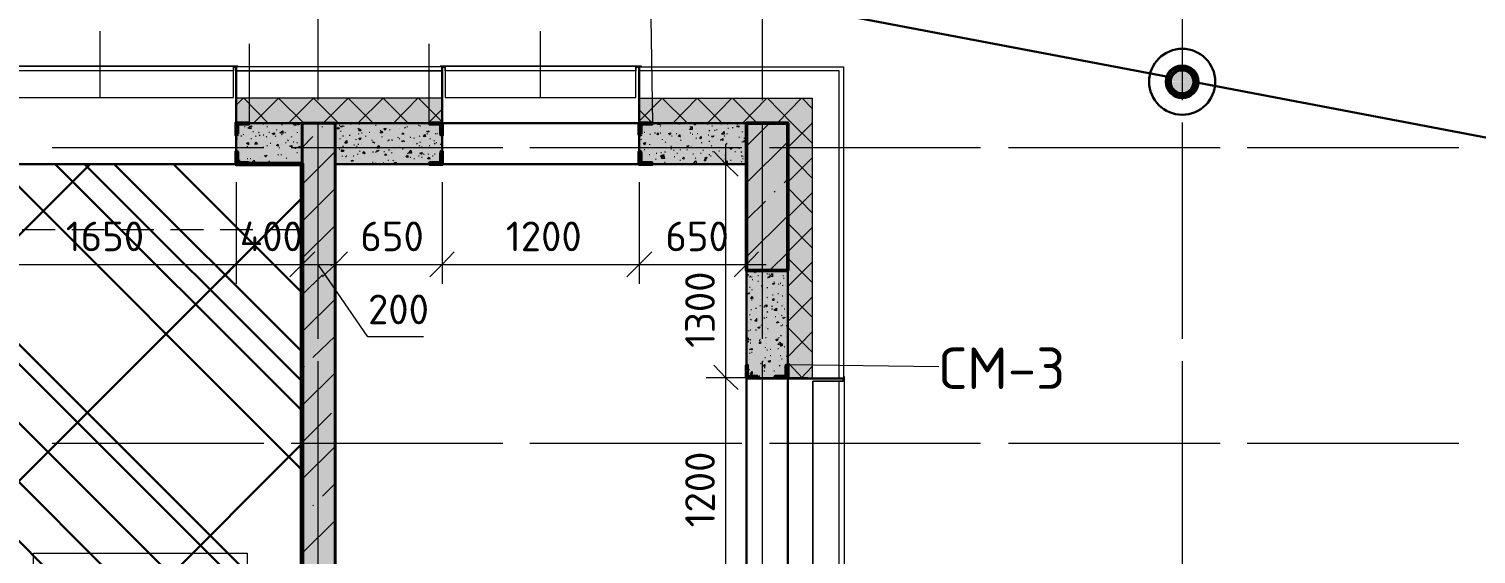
# Model space of a CAD drawing. Header units: millimetres. Extents: x -84737 to 172119, y -43083 to 59399.
# Drawn here: x 125243 to 134040, y 51472 to 54668 of the extents above; entities that cross this region are included whole.
import ezdxf

# ---------------------------------------------------------------- set-up
doc = ezdxf.new("R2010")
doc.units = ezdxf.units.MM
for name, color, linetype, lineweight in [('17) Краска СТ-3.1 стена', 6, 'Continuous', 60), ('19) Краска ПТ-5 потолок', 161, 'Continuous', 30), ('20) Шпакл. баз. фин Стена', 40, 'Continuous', 60), ('22) Шпакл. баз. фин. Потолок', 102, 'Continuous', 30), ('3) Плинутс ПЛ-1', 6, 'Continuous', 30)]:
    doc.layers.add(name, color=color, linetype=linetype, lineweight=lineweight)
doc.layers.add('PDF _Геометрия', color=7, linetype='Continuous')
doc.layers.add('PDF _Текст', color=7, linetype='Continuous')
doc.layers.add('PDF _Сплошная заливка', color=7, linetype='Continuous', true_color=0xffffff)
doc.styles.add('PDF ISOCPEUR', font='isocpeur.ttf')

msp = doc.modelspace()

# ---------------------------------------------------------------- hatches: boundary and pattern name
at = {"layer": '19) Краска ПТ-5 потолок'}
h = msp.add_hatch(dxfattribs=at)
h.set_pattern_fill('ANSI34', color=256, scale=80, angle=90)
h.paths.add_polyline_path([(126904.9, 53844.8), (124403.2, 53844.8), (124403.2, 50445.6), (124403.2, 46547), (126904.9, 46547)])
at = {"layer": '22) Шпакл. баз. фин. Потолок'}
h = msp.add_hatch(dxfattribs=at)
h.set_pattern_fill('ANSI37', color=256, scale=333)
h.paths.add_polyline_path([(126904.9, 53844.8), (124403.2, 53844.8), (124403.2, 50445.6), (124403.2, 46547), (126904.9, 46547)])
at = {"layer": 'PDF _Сплошная заливка', "true_color": 0x737373, "transparency": 33554559}
for points in [[(132344.4, 54373.9), (132344.4, 54344.3), (132352.9, 54344.3), (132352.9, 54382.4), (132348.6, 54382.4), (132348.6, 54390.9), (132344.4, 54390.9), (132344.4, 54399.3), (132340.2, 54399.3), (132340.2, 54407.8), (132327.5, 54420.5), (132319, 54424.7), (132314.8, 54429), (132280.9, 54445.9), (132230.1, 54445.9), (132204.7, 54437.4), (132179.3, 54412), (132175.1, 54403.6), (132170.8, 54399.3), (132166.6, 54390.9), (132162.4, 54386.6), (132158.1, 54365.5), (132153.9, 54348.5), (132162.4, 54344.3), (132162.4, 54348.5), (132166.6, 54365.5), (132170.8, 54386.6), (132175.1, 54390.9), (132179.3, 54399.3), (132183.5, 54403.6), (132187.8, 54412), (132196.2, 54416.3), (132208.9, 54429), (132225.9, 54433.2), (132285.1, 54433.2), (132310.5, 54420.5), (132331.7, 54399.3), (132331.7, 54390.9), (132335.9, 54390.9), (132335.9, 54382.4), (132340.2, 54382.4), (132340.2, 54373.9)], [(132335.9, 54361.2), (132335.9, 54344.3), (132344.4, 54344.3), (132344.4, 54378.2), (132340.2, 54378.2), (132340.2, 54386.6), (132335.9, 54390.9), (132331.7, 54390.9), (132331.7, 54399.3), (132314.8, 54416.3), (132306.3, 54420.5), (132302.1, 54424.7), (132293.6, 54429), (132280.9, 54433.2), (132221.6, 54433.2), (132204.7, 54424.7), (132192, 54412), (132183.5, 54407.8), (132170.8, 54382.4), (132166.6, 54357), (132166.6, 54344.3), (132175.1, 54348.5), (132179.3, 54382.4), (132183.5, 54386.6), (132187.8, 54395.1), (132192, 54399.3), (132196.2, 54407.8), (132204.7, 54412), (132208.9, 54416.3), (132217.4, 54420.5), (132221.6, 54424.7), (132285.1, 54424.7), (132293.6, 54420.5), (132297.8, 54416.3), (132306.3, 54412), (132319, 54399.3), (132319, 54390.9), (132323.2, 54390.9), (132327.5, 54386.6), (132327.5, 54378.2), (132331.7, 54378.2), (132331.7, 54361.2)], [(132323.2, 54373.9), (132319, 54373.9), (132319, 54382.4), (132314.8, 54386.6), (132310.5, 54386.6), (132310.5, 54395.1), (132297.8, 54407.8), (132280.9, 54416.3), (132225.9, 54416.3), (132213.2, 54403.6), (132204.7, 54399.3), (132200.5, 54390.9), (132187.8, 54378.2), (132183.5, 54348.5), (132323.2, 54344.3)], [(132344.4, 54344.3), (132340.2, 54331.6), (132335.9, 54314.7), (132331.7, 54306.2), (132327.5, 54302), (132323.2, 54293.5), (132306.3, 54276.6), (132297.8, 54272.3), (132285.1, 54268.1), (132268.2, 54263.9), (132238.6, 54259.6), (132238.6, 54263.9), (132230.1, 54268.1), (132204.7, 54276.6), (132187.8, 54293.5), (132183.5, 54293.5), (132183.5, 54302), (132179.3, 54302), (132179.3, 54310.4), (132175.1, 54310.4), (132175.1, 54318.9), (132170.8, 54318.9), (132170.8, 54331.6), (132166.6, 54331.6), (132166.6, 54344.3), (132158.1, 54344.3), (132158.1, 54327.4), (132162.4, 54327.4), (132162.4, 54310.4), (132166.6, 54310.4), (132170.8, 54306.2), (132170.8, 54297.7), (132175.1, 54297.7), (132175.1, 54289.3), (132179.3, 54289.3), (132179.3, 54280.8), (132187.8, 54280.8), (132192, 54276.6), (132200.5, 54272.3), (132208.9, 54263.9), (132221.6, 54259.6), (132238.6, 54251.2), (132272.4, 54246.9), (132272.4, 54251.2), (132285.1, 54255.4), (132310.5, 54268.1), (132314.8, 54272.3), (132323.2, 54276.6), (132335.9, 54289.3), (132348.6, 54314.7), (132352.9, 54344.3)], [(132340.2, 54318.9), (132344.4, 54344.3), (132335.9, 54344.3), (132327.5, 54318.9), (132323.2, 54310.4), (132319, 54306.2), (132314.8, 54297.7), (132306.3, 54289.3), (132297.8, 54285), (132293.6, 54280.8), (132285.1, 54276.6), (132221.6, 54272.3), (132221.6, 54276.6), (132204.7, 54293.5), (132196.2, 54293.5), (132196.2, 54302), (132183.5, 54314.7), (132179.3, 54314.7), (132179.3, 54331.6), (132175.1, 54331.6), (132175.1, 54344.3), (132166.6, 54344.3), (132166.6, 54327.4), (132170.8, 54327.4), (132170.8, 54310.4), (132175.1, 54310.4), (132179.3, 54306.2), (132179.3, 54297.7), (132183.5, 54297.7), (132187.8, 54293.5), (132187.8, 54285), (132196.2, 54285), (132200.5, 54280.8), (132208.9, 54276.6), (132213.2, 54272.3), (132238.6, 54263.9), (132272.4, 54259.6), (132272.4, 54263.9), (132285.1, 54268.1), (132302.1, 54276.6), (132335.9, 54310.4)], [(132319, 54323.1), (132323.2, 54344.3), (132187.8, 54344.3), (132187.8, 54318.9), (132192, 54318.9), (132204.7, 54306.2), (132204.7, 54297.7), (132213.2, 54297.7), (132225.9, 54285), (132280.9, 54280.8), (132280.9, 54285), (132289.4, 54289.3), (132314.8, 54314.7)]]:
    msp.add_hatch(color=8, dxfattribs=at).paths.add_polyline_path(points)
h = msp.add_hatch(color=8, dxfattribs=at)
h.paths.add_polyline_path([(132327.5, 54373.9), (132327.5, 54344.3), (132335.9, 54344.3), (132335.9, 54361.2), (132331.7, 54361.2), (132331.7, 54378.2), (132327.5, 54378.2), (132327.5, 54386.6), (132323.2, 54390.9), (132319, 54390.9), (132319, 54399.3), (132306.3, 54412), (132280.9, 54424.7), (132221.6, 54424.7), (132204.7, 54407.8), (132213.2, 54403.6), (132213.2, 54407.8), (132225.9, 54420.5), (132268.2, 54420.5), (132280.9, 54416.3), (132289.4, 54412), (132293.6, 54407.8), (132302.1, 54403.6), (132323.2, 54382.4), (132323.2, 54373.9)])
h.paths.add_polyline_path([(132175.1, 54344.3), (132179.3, 54348.5), (132187.8, 54382.4), (132200.5, 54395.1), (132204.7, 54403.6), (132196.2, 54403.6), (132192, 54395.1), (132179.3, 54382.4), (132175.1, 54365.5)])
h = msp.add_hatch(color=8, dxfattribs=at)
h.paths.add_polyline_path([(132272.4, 54416.3), (132280.9, 54412), (132280.9, 54416.3)])
h.paths.add_polyline_path([(132217.4, 54412), (132221.6, 54407.8), (132221.6, 54412)])
h.paths.add_polyline_path([(132208.9, 54407.8), (132217.4, 54403.6), (132217.4, 54407.8)])
h.paths.add_polyline_path([(132221.6, 54416.3), (132225.9, 54412), (132225.9, 54416.3)])
h.paths.add_polyline_path([(132319, 54378.2), (132323.2, 54373.9), (132323.2, 54378.2)])
h.paths.add_polyline_path([(132268.2, 54416.3), (132268.2, 54420.5), (132238.6, 54420.5)])
h.paths.add_polyline_path([(132314.8, 54386.6), (132319, 54382.4), (132319, 54386.6)])
h.paths.add_polyline_path([(132310.5, 54390.9), (132314.8, 54386.6), (132314.8, 54390.9)])
h.paths.add_polyline_path([(132306.3, 54395.1), (132310.5, 54390.9), (132310.5, 54395.1)])
h.paths.add_polyline_path([(132302.1, 54399.3), (132306.3, 54395.1), (132306.3, 54399.3)])
h.paths.add_polyline_path([(132297.8, 54403.6), (132302.1, 54399.3), (132302.1, 54403.6)])
h.paths.add_polyline_path([(132293.6, 54407.8), (132297.8, 54403.6), (132297.8, 54407.8)])
h.paths.add_polyline_path([(132323.2, 54344.3), (132327.5, 54361.2), (132323.2, 54361.2)])
h.paths.add_polyline_path([(132285.1, 54412), (132289.4, 54407.8), (132289.4, 54412)])
h.paths.add_polyline_path([(132183.5, 54344.3), (132183.5, 54348.5), (132179.3, 54348.5)])
h.paths.add_polyline_path([(132192, 54378.2), (132196.2, 54382.4), (132200.5, 54390.9), (132204.7, 54395.1), (132208.9, 54403.6), (132200.5, 54403.6), (132192, 54386.6)])
h.paths.add_polyline_path([(132187.8, 54361.2), (132192, 54378.2), (132187.8, 54378.2)])
h.paths.add_polyline_path([(132183.5, 54348.5), (132187.8, 54361.2), (132183.5, 54361.2)])
h = msp.add_hatch(color=8, dxfattribs=at)
h.paths.add_polyline_path([(132327.5, 54318.9), (132335.9, 54344.3), (132327.5, 54344.3), (132319, 54318.9), (132314.8, 54310.4), (132289.4, 54285), (132280.9, 54280.8), (132225.9, 54276.6), (132238.6, 54272.3), (132272.4, 54268.1), (132272.4, 54272.3), (132285.1, 54276.6), (132293.6, 54280.8), (132297.8, 54285), (132306.3, 54289.3), (132319, 54302)])
h.paths.add_polyline_path([(132183.5, 54331.6), (132183.5, 54344.3), (132179.3, 54344.3), (132179.3, 54314.7), (132183.5, 54314.7), (132187.8, 54310.4), (132187.8, 54302), (132192, 54302), (132196.2, 54297.7), (132196.2, 54289.3), (132204.7, 54289.3), (132221.6, 54280.8), (132221.6, 54285), (132208.9, 54297.7), (132200.5, 54297.7), (132200.5, 54306.2), (132196.2, 54306.2), (132196.2, 54314.7), (132192, 54318.9), (132187.8, 54318.9), (132187.8, 54331.6)])
h.paths.add_polyline_path([(132225.9, 54276.6), (132225.9, 54280.8), (132221.6, 54280.8)])
h = msp.add_hatch(color=8, dxfattribs=at)
h.paths.add_polyline_path([(132196.2, 54310.4), (132200.5, 54306.2), (132200.5, 54310.4)])
h.paths.add_polyline_path([(132192, 54314.7), (132196.2, 54310.4), (132196.2, 54314.7)])
h.paths.add_polyline_path([(132187.8, 54318.9), (132192, 54314.7), (132192, 54318.9)])
h.paths.add_polyline_path([(132280.9, 54285), (132285.1, 54280.8), (132285.1, 54285)])
h.paths.add_polyline_path([(132289.4, 54289.3), (132293.6, 54285), (132293.6, 54289.3)])
h.paths.add_polyline_path([(132306.3, 54302), (132310.5, 54297.7), (132310.5, 54302)])
h.paths.add_polyline_path([(132310.5, 54302), (132314.8, 54310.4), (132310.5, 54310.4)])
h.paths.add_polyline_path([(132297.8, 54293.5), (132302.1, 54289.3), (132302.1, 54293.5)])
h.paths.add_polyline_path([(132183.5, 54331.6), (132187.8, 54344.3), (132183.5, 54344.3)])
h.paths.add_polyline_path([(132302.1, 54297.7), (132306.3, 54293.5), (132306.3, 54297.7)])
h.paths.add_polyline_path([(132272.4, 54276.6), (132272.4, 54280.8), (132238.6, 54285), (132221.6, 54285), (132225.9, 54280.8)])
h.paths.add_polyline_path([(132217.4, 54289.3), (132217.4, 54293.5), (132213.2, 54293.5)])
h.paths.add_polyline_path([(132221.6, 54285), (132221.6, 54289.3), (132217.4, 54289.3)])
h.paths.add_polyline_path([(132204.7, 54302), (132204.7, 54293.5), (132213.2, 54297.7), (132208.9, 54302)])
h.paths.add_polyline_path([(132323.2, 54323.1), (132319, 54323.1), (132319, 54314.7)])
h.paths.add_polyline_path([(132319, 54314.7), (132314.8, 54314.7), (132319, 54310.4)])
h.paths.add_polyline_path([(132323.2, 54344.3), (132323.2, 54323.1), (132327.5, 54344.3)])
at = {"layer": 'PDF _Сплошная заливка', "transparency": 33554559}
h = msp.add_hatch(color=256, dxfattribs=at)
h.paths.add_polyline_path([(98204.8, 54094.5), (98204.8, 54246.9), (94153.8, 54246.9), (94153.8, 54094.5)])
h.paths.add_polyline_path([(128953.7, 54246.9), (128953.7, 54094.5), (130003.5, 54094.5), (130003.5, 54246.9)])
h.paths.add_polyline_path([(127755.8, 54094.5), (127755.8, 54246.9), (126502.8, 54246.9), (126502.8, 54094.5)])
h.paths.add_polyline_path([(124851.9, 54094.5), (124851.9, 54246.9), (117702.3, 54246.9), (117702.3, 54094.5)])
h.paths.add_polyline_path([(114502.1, 54094.5), (114502.1, 54246.9), (112402.5, 54246.9), (112402.5, 54094.5)])
h.paths.add_polyline_path([(109202.3, 54094.5), (109202.3, 54246.9), (107403.2, 54246.9), (107403.2, 54094.5)])
h.paths.add_polyline_path([(104203, 54094.5), (104203, 54246.9), (103005.1, 54246.9), (103005.1, 54094.5)])
h.paths.add_polyline_path([(101802.9, 54094.5), (101802.9, 54246.9), (100604.9, 54246.9), (100604.9, 54094.5)])
h = msp.add_hatch(color=256, dxfattribs=at)
h.paths.add_polyline_path([(124851.9, 53844.8), (124851.9, 54094.5), (124403.2, 54094.5), (124403.2, 53844.8)])
h.paths.add_polyline_path([(126502.8, 54094.5), (126502.8, 53844.8), (126904.9, 53844.8), (126904.9, 54094.5)])
h = msp.add_hatch(color=256, dxfattribs=at)
h.paths.add_polyline_path([(127755.8, 53844.8), (127755.8, 54094.5), (127103.9, 54094.5), (127103.9, 53844.8)])
h.paths.add_polyline_path([(128953.7, 54094.5), (128953.7, 53844.8), (129605.6, 53844.8), (129605.6, 54094.5)])
h = msp.add_hatch(color=256, dxfattribs=at)
h.paths.add_polyline_path([(129855.4, 52541), (130003.5, 52541), (130003.5, 54094.5), (129855.4, 54094.5)])
h.paths.add_polyline_path([(130003.5, 51343.1), (129855.4, 51343.1), (129855.4, 49294.3), (130003.5, 49294.3)])
h = msp.add_hatch(color=256, dxfattribs=at)
h.paths.add_polyline_path([(129605.6, 52541), (129855.4, 52541), (129855.4, 53197.1), (129605.6, 53197.1)])
h.paths.add_polyline_path([(129855.4, 51343.1), (129605.6, 51343.1), (129605.6, 49946.1), (129855.4, 49946.1)])

# ---------------------------------------------------------------- linework, layer by layer
at = {"layer": '17) Краска СТ-3.1 стена'}
msp.add_lwpolyline([(126041.4, 46547), (126904.9, 46547), (126904.9, 53844.8), (126502.8, 53844.8)], dxfattribs=at)
at = {"layer": '19) Краска ПТ-5 потолок'}
msp.add_lwpolyline([(124403.2, 46547), (126904.9, 46547), (126904.9, 53844.8), (124403.2, 53844.8)], close=True, dxfattribs=at)
at = {"layer": '20) Шпакл. баз. фин Стена'}
msp.add_lwpolyline([(126041.4, 46547), (126904.9, 46547), (126904.9, 53844.8), (126502.8, 53844.8)], dxfattribs=at)
at = {"layer": '3) Плинутс ПЛ-1'}
msp.add_lwpolyline([(126041.4, 46547), (126904.9, 46547), (126904.9, 53844.8), (126502.8, 53844.8)], dxfattribs=at)
at = {"layer": 'PDF _Геометрия', "lineweight": 30}
for points in [[(124940.8, 55749.7), (132158.1, 54378.2)], [(132352.9, 54340.1), (134194.2, 53988.7)]]:
    msp.add_lwpolyline(points, close=True, dxfattribs=at)
at = {"layer": 'PDF _Геометрия', "lineweight": 9}
for points in [[(127002.3, 54551.7), (127002.3, 55550.7)], [(129703, 54551.7), (129703, 55550.7)], [(132255.5, 54551.7), (132255.5, 55550.7)], [(127002.3, 54234.2), (127002.3, 55237.5)], [(129703, 54234.2), (129703, 55237.5)], [(132255.5, 54234.2), (132255.5, 55237.5)], [(129017.2, 55123.2), (129034.2, 54094.5), (128953.7, 54175)], [(125677.3, 54255.4), (125677.3, 54653.3)], [(128352.6, 54255.4), (128352.6, 54653.3)], [(126583.2, 54094.5), (126583.2, 54577.1)], [(127675.3, 54094.5), (127675.3, 54577.1)], [(127002.3, 54297.7), (127002.3, 54352.8)], [(129703, 54297.7), (129703, 54352.8)], [(132255.5, 54297.7), (132255.5, 54352.8)], [(126502.8, 54204.6), (126545.1, 54246.9)], [(126697.5, 54094.5), (126549.3, 54246.9)], [(126608.6, 54094.5), (126761, 54246.9), (126913.4, 54094.5)], [(126820.3, 54094.5), (126972.7, 54246.9), (127125, 54094.5)], [(127031.9, 54094.5), (127184.3, 54246.9), (127336.7, 54094.5)], [(127243.6, 54094.5), (127396, 54246.9), (127548.3, 54094.5)], [(127459.5, 54094.5), (127607.6, 54246.9)], [(127755.8, 54103), (127611.8, 54246.9)], [(128953.7, 54107.2), (129093.4, 54246.9), (129245.8, 54094.5)], [(129156.9, 54094.5), (129305.1, 54246.9), (129457.5, 54094.5)], [(129368.6, 54094.5), (129516.7, 54246.9)], [(129669.1, 54094.5), (129521, 54246.9)], [(129580.2, 54094.5), (129728.4, 54246.9)], [(130003.5, 53971.8), (129880.8, 54094.5), (129732.6, 54246.9)], [(129791.9, 54094.5), (129940, 54246.9)], [(130003.5, 54183.4), (129944.3, 54246.9)], [(127002.3, 53099.8), (127002.3, 54098.8)], [(127671.1, 54094.5), (127755.8, 54179.2)], [(129703, 53099.8), (129703, 54098.8)], [(129855.4, 53946.4), (130003.5, 54094.5), (130003.5, 54098.8)], [(132255.5, 53099.8), (132255.5, 54098.8)], [(126507, 54048), (126511.3, 54048)], [(126532.4, 54018.3), (126536.6, 54018.3)], [(126545.1, 54026.8), (126549.3, 54022.6)], [(126553.6, 54073.4), (126557.8, 54073.4)], [(126595.9, 54077.6), (126600.1, 54073.4)], [(126595.9, 54060.7), (126595.9, 54060.7)], [(126604.4, 54043.7), (126608.6, 54043.7)], [(126621.3, 54014.1), (126625.5, 54018.3)], [(126638.2, 54039.5), (126642.5, 54035.3)], [(126642.5, 54022.6), (126646.7, 54018.3)], [(126667.9, 54086.1), (126672.1, 54090.3)], [(126667.9, 54022.6), (126672.1, 54022.6)], [(126684.8, 54009.9), (126689, 54014.1)], [(126689, 54073.4), (126693.3, 54073.4)], [(126701.7, 54094.5), (126706, 54094.5)], [(126701.7, 54039.5), (126706, 54039.5)], [(126714.4, 54094.5), (126718.7, 54094.5)], [(126722.9, 54094.5), (126722.9, 54094.5)], [(126722.9, 54094.5), (126735.6, 54094.5), (126731.4, 54094.5)], [(126735.6, 54031), (126739.8, 54031)], [(126739.8, 54018.3), (126744.1, 54014.1)], [(126748.3, 54056.4), (126748.3, 54052.2)], [(126777.9, 54022.6), (126782.2, 54026.8)], [(126782.2, 54081.8), (126782.2, 54086.1)], [(126799.1, 54039.5), (126803.3, 54035.3)], [(126837.2, 54014.1), (126841.4, 54009.9)], [(126854.1, 54073.4), (126854.1, 54073.4)], [(126854.1, 54048), (126854.1, 54048)], [(126875.3, 54035.3), (126875.3, 54039.5)], [(126896.5, 54052.2), (126900.7, 54052.2)], [(126896.5, 54035.3), (126900.7, 54031)], [(126904.9, 53946.4), (126968.4, 54014.1)], [(127002.3, 53984.5), (127002.3, 54035.3)], [(127027.7, 54069.1), (127027.7, 54073.4)], [(127129.3, 54081.8), (127133.5, 54081.8)], [(127137.7, 54048), (127137.7, 54043.7)], [(127150.4, 54018.3), (127154.7, 54018.3)], [(127154.7, 54073.4), (127158.9, 54077.6)], [(127154.7, 54014.1), (127154.7, 54014.1)], [(127192.8, 54022.6), (127192.8, 54018.3)], [(127197, 54090.3), (127201.2, 54090.3)], [(127243.6, 54064.9), (127247.8, 54060.7)], [(127247.8, 54086.1), (127252, 54090.3)], [(127247.8, 54026.8), (127247.8, 54031)], [(127264.7, 54035.3), (127269, 54035.3)], [(127290.1, 54018.3), (127290.1, 54014.1)], [(127311.3, 54039.5), (127315.5, 54039.5)], [(127340.9, 54039.5), (127340.9, 54039.5)], [(127349.4, 54081.8), (127353.6, 54081.8)], [(127379, 54048), (127383.3, 54052.2)], [(127387.5, 54014.1), (127387.5, 54009.9)], [(127434.1, 54052.2), (127438.3, 54056.4)], [(127484.9, 54009.9), (127484.9, 54005.6)], [(127497.6, 54064.9), (127497.6, 54064.9)], [(127527.2, 54064.9), (127531.4, 54069.1)], [(127539.9, 54069.1), (127544.1, 54073.4)], [(127556.8, 54009.9), (127556.8, 54009.9)], [(127561, 54009.9), (127565.3, 54009.9)], [(127611.8, 54081.8), (127616.1, 54081.8)], [(127616.1, 54014.1), (127620.3, 54018.3)], [(127620.3, 54094.5), (127620.3, 54094.5)], [(127620.3, 54077.6), (127624.5, 54077.6)], [(127662.6, 54031), (127666.9, 54026.8)], [(127679.6, 54022.6), (127679.6, 54022.6)], [(127713.4, 54090.3), (127717.7, 54094.5)], [(127713.4, 54094.5), (127717.7, 54090.3)], [(127713.4, 54031), (127717.7, 54031)], [(127738.8, 54094.5), (127738.8, 54090.3), (127721.9, 54090.3), (127726.1, 54094.5), (127730.4, 54094.5)], [(127721.9, 54031), (127726.1, 54031)], [(128966.4, 54060.7), (128970.7, 54060.7)], [(128983.4, 54039.5), (128987.6, 54039.5)], [(129013, 54069.1), (129013, 54069.1)], [(129017.2, 54026.8), (129021.5, 54026.8)], [(129021.5, 54086.1), (129021.5, 54086.1)], [(129046.9, 54035.3), (129051.1, 54035.3)], [(129080.7, 54094.5), (129080.7, 54086.1), (129063.8, 54086.1), (129072.2, 54094.5)], [(129080.7, 54077.6), (129084.9, 54077.6)], [(129080.7, 54035.3), (129084.9, 54035.3)], [(129114.6, 54039.5), (129114.6, 54039.5)], [(129148.4, 54018.3), (129152.7, 54018.3)], [(129156.9, 54052.2), (129156.9, 54052.2)], [(129178.1, 54031), (129182.3, 54031)], [(129195, 54090.3), (129199.2, 54090.3)], [(129195, 54026.8), (129195, 54026.8)], [(129199.2, 54014.1), (129203.5, 54009.9)], [(129207.7, 54052.2), (129207.7, 54052.2)], [(129262.7, 54073.4), (129262.7, 54069.1)], [(129262.7, 54035.3), (129267, 54035.3)], [(129275.4, 54026.8), (129279.7, 54026.8)], [(129300.8, 54064.9), (129300.8, 54064.9)], [(129305.1, 54031), (129309.3, 54031)], [(129351.6, 54094.5), (129355.9, 54094.5)], [(129368.6, 54090.3), (129372.8, 54086.1)], [(129372.8, 54022.6), (129377, 54022.6)], [(129377, 54048), (129381.3, 54052.2)], [(129394, 54077.6), (129398.2, 54077.6)], [(129394, 54014.1), (129394, 54018.3)], [(129410.9, 54052.2), (129415.1, 54048)], [(129423.6, 54056.4), (129427.8, 54056.4)], [(129449, 54090.3), (129453.2, 54090.3)], [(129470.2, 54018.3), (129474.4, 54018.3)], [(129487.1, 54090.3), (129491.3, 54090.3)], [(129487.1, 54026.8), (129487.1, 54031)], [(129491.3, 54064.9), (129495.6, 54064.9)], [(129521, 54069.1), (129521, 54064.9)], [(129546.4, 54086.1), (129550.6, 54086.1)], [(129559.1, 54009.9), (129563.3, 54009.9)], [(129571.8, 54014.1), (129571.8, 54014.1)], [(129580.2, 54039.5), (129580.2, 54043.7)], [(129609.8, 53959.1), (129745.3, 54094.5)], [(129703, 53984.5), (129703, 54035.3)], [(132255.5, 53984.5), (132255.5, 54035.3)], [(125385.3, 53946.4), (126384.3, 53946.4)], [(125419.1, 53946.4), (125469.9, 53946.4)], [(125668.9, 53946.4), (126672.1, 53946.4)], [(126507, 54001.4), (126511.3, 54001.4)], [(126570.5, 53954.9), (126570.5, 53950.6)], [(126574.7, 53942.2), (126574.7, 53942.2)], [(126583.2, 53946.4), (126638.2, 53946.4)], [(126591.7, 53997.2), (126595.9, 54001.4)], [(126591.7, 53937.9), (126591.7, 53937.9)], [(126604.4, 53954.9), (126604.4, 53954.9)], [(126621.3, 53950.6), (126621.3, 53950.6)], [(126667.9, 53950.6), (126667.9, 53946.4)], [(126684.8, 53950.6), (126684.8, 53950.6)], [(126689, 53959.1), (126693.3, 53959.1)], [(126710.2, 53971.8), (126714.4, 53971.8)], [(126765.2, 53946.4), (126765.2, 53942.2)], [(126777.9, 53963.3), (126777.9, 53963.3)], [(126803.3, 53976), (126807.6, 53976)], [(126816, 53992.9), (126820.3, 53988.7)], [(126837.2, 53946.4), (127836.2, 53946.4)], [(126849.9, 53980.2), (126854.1, 53980.2)], [(126862.6, 53942.2), (126862.6, 53937.9)], [(126871.1, 53976), (126875.3, 53976)], [(126871.1, 53946.4), (126921.9, 53946.4)], [(127103.9, 53946.4), (127108.1, 53946.4), (127103.9, 53937.9)], [(127103.9, 53946.4), (127103.9, 53946.4)], [(127125, 53946.4), (128124, 53946.4)], [(127129.3, 53937.9), (127133.5, 53933.7)], [(127133.5, 54001.4), (127133.5, 53997.2)], [(127150.4, 53954.9), (127154.7, 53954.9)], [(127154.7, 53929.5), (127158.9, 53925.2)], [(127218.2, 53963.3), (127222.4, 53963.3)], [(127230.9, 53997.2), (127230.9, 53992.9)], [(127235.1, 53954.9), (127239.3, 53954.9)], [(127243.6, 53967.5), (127247.8, 53967.5)], [(127252, 53925.2), (127256.3, 53921)], [(127264.7, 53967.5), (127264.7, 53967.5)], [(127328.2, 53992.9), (127328.2, 53988.7)], [(127332.5, 53976), (127336.7, 53980.2)], [(127336.7, 53976), (127340.9, 53980.2)], [(127340.9, 53976), (127345.2, 53971.8)], [(127387.5, 53933.7), (127387.5, 53933.7)], [(127425.6, 53988.7), (127425.6, 53984.5)], [(127429.8, 53992.9), (127434.1, 53992.9)], [(127429.8, 53929.5), (127434.1, 53933.7)], [(127446.8, 53992.9), (127451, 53992.9), (127451, 53988.7)], [(127446.8, 53925.2), (127446.8, 53925.2)], [(127493.3, 53997.2), (127497.6, 54001.4)], [(127493.3, 53950.6), (127493.3, 53950.6)], [(127514.5, 53937.9), (127518.7, 53937.9)], [(127523, 53984.5), (127527.2, 53980.2)], [(127523, 53942.2), (127527.2, 53946.4)], [(127527.2, 54005.6), (127527.2, 54005.6)], [(127582.2, 54005.6), (127582.2, 54001.4)], [(127599.1, 53971.8), (127603.4, 53967.5)], [(127616.1, 53954.9), (127620.3, 53959.1)], [(127620.3, 53980.2), (127624.5, 53976)], [(127628.8, 53950.6), (127633, 53950.6)], [(127675.3, 53959.1), (127679.6, 53959.1)], [(127679.6, 54001.4), (127683.8, 53997.2)], [(127705, 53988.7), (127709.2, 53988.7)], [(127709.2, 53967.5), (127713.4, 53971.8)], [(127717.7, 53976), (127721.9, 53976)], [(127743.1, 53967.5), (127747.3, 53967.5)], [(128039.4, 53946.4), (128090.2, 53946.4)], [(128289.1, 53946.4), (129292.4, 53946.4)], [(128323, 53946.4), (128378, 53946.4)], [(128577, 53946.4), (129576, 53946.4)], [(128962.2, 53992.9), (128966.4, 53997.2)], [(128983.4, 53933.7), (128987.6, 53933.7)], [(128987.6, 53976), (128987.6, 53976)], [(129017.2, 53963.3), (129017.2, 53967.5)], [(129034.2, 54005.6), (129034.2, 54005.6)], [(129046.9, 53942.2), (129046.9, 53942.2)], [(129093.4, 53997.2), (129093.4, 53992.9)], [(129097.6, 53946.4), (129101.9, 53946.4)], [(129110.3, 53976), (129114.6, 53980.2)], [(129144.2, 53954.9), (129148.4, 53954.9)], [(129144.2, 53937.9), (129148.4, 53937.9)], [(129161.1, 53929.5), (129165.4, 53929.5)], [(129203.5, 53988.7), (129207.7, 53992.9)], [(129203.5, 53929.5), (129203.5, 53933.7)], [(129216.2, 53963.3), (129216.2, 53963.3)], [(129241.6, 53933.7), (129245.8, 53933.7)], [(129267, 53950.6), (129271.2, 53946.4)], [(129296.6, 54001.4), (129300.8, 54005.6)], [(129296.6, 53942.2), (129296.6, 53942.2)], [(129330.5, 53976), (129334.7, 53976)], [(129338.9, 53929.5), (129343.2, 53929.5)], [(129377, 53984.5), (129381.3, 53984.5)], [(129377, 53967.5), (129377, 53967.5)], [(129389.7, 53954.9), (129394, 53959.1)], [(129436.3, 53925.2), (129440.5, 53925.2)], [(129444.8, 53992.9), (129449, 53992.9)], [(129478.6, 49124.9), (129478.6, 49776.8), (129478.6, 49946.1), (129478.6, 51347.3), (129478.6, 52545.2), (129478.6, 53967.5)], [(129482.9, 53984.5), (129482.9, 53984.5)], [(129482.9, 53967.5), (129487.1, 53971.8)], [(129491.3, 53946.4), (129542.1, 53946.4)], [(129512.5, 53937.9), (129516.7, 53937.9)], [(129559.1, 53942.2), (129563.3, 53942.2)], [(129576, 53980.2), (129580.2, 53980.2)], [(129588.7, 54005.6), (129592.9, 54001.4)], [(129605.6, 53730.5), (129855.4, 53980.2)], [(129745.3, 53946.4), (130744.3, 53946.4)], [(129774.9, 53946.4), (129830, 53946.4)], [(130028.9, 53946.4), (131027.9, 53946.4)], [(130943.3, 53946.4), (130998.3, 53946.4)], [(131197.2, 53946.4), (132196.2, 53946.4)], [(131231.1, 53946.4), (131281.9, 53946.4)], [(131480.9, 53946.4), (132484.1, 53946.4)], [(132395.2, 53946.4), (132450.2, 53946.4)], [(132649.2, 53946.4), (133648.2, 53946.4)], [(132683, 53946.4), (132733.8, 53946.4)], [(132937, 53946.4), (133936, 53946.4)], [(133851.4, 53946.4), (133902.2, 53946.4)], [(126515.5, 53844.8), (126519.7, 53853.3), (126519.7, 53844.8)], [(126523.9, 53870.2), (126528.2, 53870.2)], [(126532.4, 53857.5), (126536.6, 53857.5)], [(126570.5, 53878.7), (126574.7, 53878.7)], [(126587.4, 53878.7), (126591.7, 53878.7)], [(126629.8, 53853.3), (126634, 53853.3)], [(126642.5, 53887.1), (126642.5, 53887.1)], [(126680.6, 53891.4), (126684.8, 53891.4)], [(126701.7, 53866), (126706, 53861.7)], [(126727.1, 53849), (126731.4, 53849)], [(126756.8, 53899.8), (126761, 53904.1)], [(126773.7, 53899.8), (126777.9, 53904.1)], [(126803.3, 53908.3), (126803.3, 53908.3)], [(126807.6, 53882.9), (126811.8, 53878.7)], [(126824.5, 53849), (126828.7, 53844.8)], [(126866.8, 53853.3), (126871.1, 53857.5)], [(126871.1, 53916.8), (126871.1, 53916.8)], [(126871.1, 53916.8), (126875.3, 53916.8)], [(126904.9, 53722), (127103.9, 53921)], [(127150.4, 53891.4), (127150.4, 53895.6)], [(127167.4, 53891.4), (127171.6, 53891.4)], [(127171.6, 53895.6), (127175.8, 53895.6)], [(127213.9, 53895.6), (127218.2, 53895.6)], [(127243.6, 53904.1), (127243.6, 53908.3)], [(127243.6, 53844.8), (127243.6, 53844.8)], [(127281.7, 53916.8), (127281.7, 53912.5)], [(127285.9, 53904.1), (127285.9, 53904.1)], [(127332.5, 53857.5), (127336.7, 53857.5)], [(127336.7, 53916.8), (127336.7, 53921)], [(127349.4, 53921), (127353.6, 53916.8)], [(127349.4, 53849), (127353.6, 53849), (127349.4, 53853.3)], [(127396, 53853.3), (127400.2, 53853.3)], [(127400.2, 53921), (127404.4, 53921)], [(127425.6, 53870.2), (127429.8, 53870.2)], [(127446.8, 53916.8), (127451, 53912.5)], [(127455.2, 53870.2), (127459.5, 53866)], [(127467.9, 53866), (127467.9, 53866)], [(127523, 53882.9), (127523, 53882.9)], [(127544.1, 53912.5), (127548.3, 53908.3)], [(127561, 53887.1), (127565.3, 53887.1)], [(127582.2, 53878.7), (127586.4, 53878.7)], [(127611.8, 53895.6), (127616.1, 53895.6)], [(127628.8, 53887.1), (127633, 53887.1)], [(127641.5, 53908.3), (127645.7, 53904.1)], [(127675.3, 53874.4), (127666.9, 53878.7), (127675.3, 53887.1), (127679.6, 53874.4)], [(127671.1, 53908.3), (127671.1, 53904.1)], [(127696.5, 53895.6), (127700.7, 53895.6)], [(127705, 53849), (127709.2, 53849)], [(127709.2, 53908.3), (127713.4, 53908.3)], [(127738.8, 53904.1), (127743.1, 53899.8)], [(127755.8, 53882.9), (127747.3, 53882.9), (127755.8, 53891.4)], [(128987.6, 53921), (128987.6, 53921)], [(129008.8, 53849), (129013, 53849)], [(129013, 53904.1), (129017.2, 53904.1)], [(129051.1, 53874.4), (129055.3, 53874.4)], [(129055.3, 53912.5), (129059.6, 53912.5)], [(129084.9, 53916.8), (129089.2, 53916.8)], [(129097.6, 53882.9), (129101.9, 53882.9)], [(129106.1, 53857.5), (129110.3, 53857.5)], [(129110.3, 53916.8), (129110.3, 53921)], [(129165.4, 53891.4), (129169.6, 53891.4)], [(129182.3, 53912.5), (129186.5, 53912.5)], [(129199.2, 53870.2), (129203.5, 53870.2)], [(129478.6, 53844.8), (129245.8, 53844.8)], [(129279.7, 53908.3), (129283.9, 53908.3)], [(129283.9, 53904.1), (129283.9, 53904.1)], [(129292.4, 53878.7), (129296.6, 53882.9)], [(129326.2, 53912.5), (129330.5, 53912.5)], [(129347.4, 53849), (129351.6, 53849)], [(129368.6, 53857.5), (129368.6, 53857.5)], [(129377, 53904.1), (129381.3, 53904.1)], [(129385.5, 53895.6), (129389.7, 53895.6)], [(129398.2, 53921), (129402.4, 53921)], [(129465.9, 53861.7), (129465.9, 53866)], [(129474.4, 53899.8), (129478.6, 53899.8)], [(129474.4, 53878.7), (129478.6, 53874.4)], [(129601.4, 53844.8), (129478.6, 53844.8), (129482.9, 53849)], [(129482.9, 53908.3), (129482.9, 53908.3)], [(129508.3, 53870.2), (129512.5, 53870.2)], [(129533.7, 53921), (129537.9, 53921)], [(129571.8, 53916.8), (129576, 53921)], [(129571.8, 53895.6), (129576, 53895.6)], [(129571.8, 53857.5), (129576, 53861.7)], [(129580.2, 53895.6), (129584.4, 53891.4)], [(129580.2, 53878.7), (129584.4, 53878.7)], [(130003.5, 53760.1), (129855.4, 53912.5)], [(129855.4, 53734.7), (130003.5, 53882.9)], [(127002.3, 52782.3), (127002.3, 53781.3)], [(129703, 52782.3), (129703, 53781.3)], [(129834.2, 53730.5), (129855.4, 53755.9)], [(132255.5, 52782.3), (132255.5, 53781.3)], [(112402.5, 53734.7), (112402.5, 53235.2), (113304.1, 53235.2), (114502.1, 53235.2), (117702.3, 53235.2), (117854.7, 53235.2), (118104.4, 53235.2), (124403.2, 53235.2), (124851.9, 53235.2), (126502.8, 53235.2), (126904.9, 53235.2), (127103.9, 53235.2), (127755.8, 53235.2), (128953.7, 53235.2), (129724.1, 53235.2)], [(126502.8, 53734.7), (126502.8, 53235.2), (126502.8, 53116.7)], [(126904.9, 53734.7), (126904.9, 53235.2), (126904.9, 53116.7)], [(126913.4, 53506.1), (127103.9, 53696.6)], [(127103.9, 53734.7), (127103.9, 53235.2), (127103.9, 53116.7)], [(127755.8, 53734.7), (127755.8, 53235.2), (127755.8, 53116.7)], [(128953.7, 53734.7), (128953.7, 53235.2), (128953.7, 53116.7)], [(129605.6, 53734.7), (129605.6, 53235.2), (129605.6, 53116.7)], [(129774.9, 53675.5), (129779.2, 53679.7)], [(130003.5, 53548.5), (129855.4, 53700.9)], [(129855.4, 53523.1), (130003.5, 53671.2)], [(129605.6, 53506.1), (129719.9, 53620.4)], [(129605.6, 53281.8), (129855.4, 53531.5)], [(130003.5, 53336.8), (129855.4, 53485)], [(126904.9, 53273.3), (127103.9, 53472.3)], [(129855.4, 53311.4), (130003.5, 53459.6)], [(129745.3, 53197.1), (129855.4, 53307.2)], [(127641.5, 52795), (127302.8, 52795), (127002.3, 53235.2)], [(127082.7, 53226.8), (127082.7, 53231)], [(130003.5, 53125.2), (129855.4, 53273.3)], [(129855.4, 53099.8), (130003.5, 53247.9)], [(126904.9, 53049), (127027.7, 53171.7)], [(129622.5, 53159), (129626.8, 53159)], [(129626.8, 53163.3), (129631, 53163.3)], [(129635.2, 53159), (129639.5, 53159)], [(129639.5, 53142.1), (129643.7, 53142.1)], [(129673.3, 53167.5), (129677.6, 53167.5)], [(129673.3, 53133.6), (129677.6, 53133.6)], [(129728.4, 53180.2), (129732.6, 53176)], [(129741.1, 53176), (129745.3, 53176)], [(129825.7, 53167.5), (129830, 53167.5)], [(129830, 53150.6), (129834.2, 53150.6)], [(129838.4, 53197.1), (129838.4, 53192.9)], [(129622.5, 53095.5), (129626.8, 53095.5)], [(129639.5, 53078.6), (129639.5, 53082.8)], [(129694.5, 53104), (129698.7, 53104)], [(129694.5, 53095.5), (129694.5, 53095.5)], [(129698.7, 53061.7), (129698.7, 53061.7)], [(129732.6, 53091.3), (129732.6, 53095.5)], [(129762.2, 53049), (129766.5, 53049)], [(129770.7, 53129.4), (129774.9, 53129.4)], [(129796.1, 53057.4), (129800.3, 53057.4)], [(129800.3, 53116.7), (129800.3, 53112.5)], [(129808.8, 53120.9), (129813, 53120.9)], [(129808.8, 53053.2), (129808.8, 53053.2)], [(129821.5, 53044.7), (129825.7, 53044.7)], [(129825.7, 53104), (129825.7, 53108.2)], [(130003.5, 52913.5), (129855.4, 53061.7)], [(126904.9, 52824.6), (127103.9, 53023.6)], [(129631, 52960.1), (129635.2, 52960.1)], [(129635.2, 53019.3), (129639.5, 53019.3)], [(129643.7, 53032), (129647.9, 53032)], [(129660.6, 52968.5), (129664.9, 52968.5)], [(129686, 52985.5), (129690.3, 52985.5)], [(129711.4, 52977), (129715.7, 52977)], [(129728.4, 53032), (129732.6, 53036.3)], [(129728.4, 52972.8), (129728.4, 52972.8)], [(129758, 52981.2), (129762.2, 52981.2)], [(129758, 52964.3), (129762.2, 52964.3)], [(129791.9, 53006.6), (129796.1, 53002.4)], [(129821.5, 52981.2), (129821.5, 52985.5)], [(129830, 52989.7), (129830, 52989.7)], [(129834.2, 52964.3), (129838.4, 52964.3)], [(129855.4, 52888.1), (130003.5, 53036.3)], [(127002.3, 52845.8), (127002.3, 52900.8)], [(129605.6, 52947.4), (129605.6, 52947.4)], [(129622.5, 52930.5), (129626.8, 52926.2)], [(129626.8, 52875.4), (129626.8, 52875.4)], [(129631, 52896.6), (129635.2, 52900.8)], [(129664.9, 52905.1), (129669.1, 52905.1)], [(129694.5, 52867), (129694.5, 52862.7)], [(129698.7, 52943.1), (129703, 52943.1)], [(129703, 52845.8), (129703, 52900.8)], [(129711.4, 52909.3), (129715.7, 52909.3)], [(129724.1, 52909.3), (129728.4, 52913.5)], [(129724.1, 52871.2), (129724.1, 52871.2)], [(129728.4, 52947.4), (129732.6, 52943.1)], [(129779.2, 52917.8), (129783.4, 52917.8)], [(129800.3, 52938.9), (129800.3, 52938.9)], [(129800.3, 52883.9), (129800.3, 52879.7)], [(129817.3, 52922), (129821.5, 52926.2)], [(129821.5, 52867), (129825.7, 52867)], [(132255.5, 52845.8), (132255.5, 52900.8)], [(126968.4, 52668), (127103.9, 52799.2)], [(129605.6, 52782.3), (129614.1, 52790.8), (129618.3, 52773.8), (129605.6, 52778.1)], [(129618.3, 52828.9), (129618.3, 52833.1)], [(129626.8, 52837.3), (129631, 52837.3)], [(129626.8, 52773.8), (129631, 52778.1)], [(129660.6, 52837.3), (129664.9, 52837.3)], [(129686, 52778.1), (129690.3, 52778.1)], [(129719.9, 52790.8), (129724.1, 52790.8)], [(129724.1, 52850), (129724.1, 52850)], [(129732.6, 52845.8), (129736.8, 52845.8)], [(129800.3, 52790.8), (129804.6, 52790.8)], [(129813, 52862.7), (129817.3, 52862.7)], [(129813, 52799.2), (129817.3, 52803.5)], [(129846.9, 52862.7), (129851.1, 52862.7)], [(129846.9, 52795), (129846.9, 52795)], [(130003.5, 52701.9), (129855.4, 52850)], [(129855.4, 52672.2), (130003.5, 52824.6)], [(129614.1, 52765.4), (129618.3, 52765.4)], [(129622.5, 52714.6), (129626.8, 52718.8)], [(129622.5, 52697.6), (129626.8, 52693.4)], [(129626.8, 52756.9), (129631, 52756.9)], [(129635.2, 52701.9), (129639.5, 52701.9)], [(129681.8, 52773.8), (129686, 52773.8)], [(129686, 52756.9), (129686, 52752.7)], [(129719.9, 52727.3), (129719.9, 52731.5)], [(129728.4, 52752.7), (129728.4, 52752.7)], [(129728.4, 52714.6), (129732.6, 52714.6)], [(129749.5, 52718.8), (129753.8, 52718.8)], [(129783.4, 52773.8), (129787.6, 52773.8)], [(129791.9, 52773.8), (129796.1, 52773.8)], [(129796.1, 52723), (129800.3, 52723)], [(129808.8, 52740), (129813, 52740)], [(129825.7, 52748.4), (129825.7, 52748.4)], [(129834.2, 52735.7), (129838.4, 52731.5)], [(126913.4, 52608.7), (126917.6, 52613)], [(127002.3, 51647.8), (127002.3, 52646.8)], [(129622.5, 52655.3), (129622.5, 52655.3)], [(129652.2, 52684.9), (129652.2, 52684.9)], [(129690.3, 52634.1), (129694.5, 52629.9)], [(129703, 51647.8), (129703, 52646.8), (129707.2, 52646.8)], [(129715.7, 52668), (129719.9, 52668)], [(129715.7, 52604.5), (129715.7, 52608.7)], [(129749.5, 52680.7), (129753.8, 52680.7)], [(129749.5, 52651.1), (129753.8, 52651.1)], [(129800.3, 52651.1), (129800.3, 52651.1)], [(129804.6, 52617.2), (129808.8, 52621.4)], [(129808.8, 52680.7), (129813, 52680.7)], [(129817.3, 52659.5), (129821.5, 52659.5)], [(129846.9, 52676.5), (129851.1, 52676.5)], [(129948.5, 52541), (129855.4, 52638.4)], [(129855.4, 52625.7), (130773.9, 52613)], [(129935.8, 52541), (130003.5, 52613)], [(132255.5, 51647.8), (132255.5, 52646.8)], [(126904.9, 52375.9), (127103.9, 52574.9)], [(127002.3, 52528.3), (127002.3, 52583.3)], [(129978.1, 52545.2), (129478.6, 52545.2), (129360.1, 52545.2)], [(129614.1, 52591.8), (129618.3, 52591.8), (129622.5, 52596)], [(129656.4, 52574.9), (129656.4, 52574.9)], [(129656.4, 52566.4), (129656.4, 52566.4)], [(129698.7, 52579.1), (129703, 52579.1)], [(129703, 52528.3), (129703, 52583.3)], [(129711.4, 52587.6), (129715.7, 52587.6)], [(129711.4, 52545.2), (129715.7, 52545.2)], [(129753.8, 52562.2), (129753.8, 52562.2)], [(129770.7, 52587.6), (129774.9, 52587.6)], [(129791.9, 52541), (129791.9, 52541)], [(129804.6, 52557.9), (129804.6, 52557.9)], [(129813, 52583.3), (129813, 52583.3)], [(129825.7, 52541), (129834.2, 52553.7), (129834.2, 52541)], [(129855.4, 52566.4), (129846.9, 52570.6), (129855.4, 52574.9)], [(129851.1, 52557.9), (129851.1, 52557.9)], [(132255.5, 52528.3), (132255.5, 52583.3)], [(126904.9, 52151.6), (127082.7, 52329.4)], [(127002.3, 51330.4), (127002.3, 52329.4)], [(129703, 51330.4), (129703, 52329.4)], [(132255.5, 51330.4), (132255.5, 52329.4)], [(125385.3, 52147.3), (126384.3, 52147.3)], [(125419.1, 52147.3), (125469.9, 52147.3)], [(125668.9, 52147.3), (126672.1, 52147.3)], [(126583.2, 52147.3), (126638.2, 52147.3)], [(126837.2, 52147.3), (127836.2, 52147.3)], [(126871.1, 52147.3), (126921.9, 52147.3)], [(126904.9, 51927.2), (127103.9, 52126.2)], [(127125, 52147.3), (128124, 52147.3)], [(128039.4, 52147.3), (128090.2, 52147.3)], [(128289.1, 52147.3), (129292.4, 52147.3)], [(128323, 52147.3), (128378, 52147.3)], [(128577, 52147.3), (129576, 52147.3)], [(129491.3, 52147.3), (129542.1, 52147.3)], [(129745.3, 52147.3), (130744.3, 52147.3)], [(129774.9, 52147.3), (129830, 52147.3)], [(130028.9, 52147.3), (131027.9, 52147.3)], [(130943.3, 52147.3), (130998.3, 52147.3)], [(131197.2, 52147.3), (132196.2, 52147.3)], [(131231.1, 52147.3), (131281.9, 52147.3)], [(131480.9, 52147.3), (132484.1, 52147.3)], [(132395.2, 52147.3), (132450.2, 52147.3)], [(132649.2, 52147.3), (133648.2, 52147.3)], [(132683, 52147.3), (132733.8, 52147.3)], [(132937, 52147.3), (133936, 52147.3)], [(133851.4, 52147.3), (133902.2, 52147.3)], [(127027.7, 51825.6), (127103.9, 51901.8)], [(126968.4, 51766.4), (126972.7, 51770.6)], [(126904.9, 51702.9), (126913.4, 51711.3)], [(126904.9, 51478.5), (127103.9, 51677.5)]]:
    msp.add_lwpolyline(points, dxfattribs=at)
at = {"layer": 'PDF _Геометрия', "lineweight": 18}
for points in [[(124873.1, 54441.7), (124873.1, 54251.2), (126485.9, 54251.2), (126485.9, 54441.7), (124873.1, 54441.7), (124843.4, 54441.7), (124843.4, 54437.4), (124843.4, 54441.7), (124873.1, 54441.7), (124873.1, 54251.2), (126485.9, 54251.2), (126485.9, 54441.7), (126515.5, 54441.7), (126515.5, 54437.4), (126515.5, 54441.7), (126481.6, 54441.7)], [(127755.8, 54094.5), (127755.8, 54246.9), (127755.8, 54251.2), (127755.8, 54412), (126502.8, 54412), (126502.8, 54251.2), (126502.8, 54246.9), (126502.8, 54094.5)], [(127772.7, 54441.7), (127772.7, 54251.2), (128932.6, 54251.2), (128932.6, 54441.7), (127772.7, 54441.7), (127743.1, 54441.7), (127743.1, 54437.4), (127743.1, 54441.7), (127772.7, 54441.7), (127772.7, 54251.2), (128932.6, 54251.2), (128932.6, 54441.7), (128962.2, 54441.7), (128962.2, 54437.4)], [(128966.4, 54437.4), (128966.4, 54441.7), (128932.6, 54441.7)], [(129855.4, 52541), (130003.5, 52541), (130007.8, 52541), (130168.6, 52541), (130168.6, 54094.5), (130168.6, 54246.9), (130168.6, 54251.2), (130168.6, 54412), (128953.7, 54412), (128953.7, 54437.4), (130194, 54437.4), (130194, 54412), (130194, 52541), (130168.6, 52541), (130168.6, 54094.5)], [(130168.6, 54246.9), (130168.6, 54412), (128953.7, 54412), (128953.7, 54251.2), (128953.7, 54246.9), (128953.7, 54094.5)], [(127755.8, 54246.9), (126502.8, 54246.9)], [(128953.7, 54246.9), (130003.5, 54246.9), (130003.5, 54094.5), (130003.5, 52541)], [(126904.9, 54094.5), (127103.9, 54094.5)], [(129605.6, 54094.5), (129855.4, 54094.5), (129855.4, 53197.1)], [(130198.2, 52519.8), (130198.2, 52553.7), (130194, 52553.7), (130198.2, 52553.7), (130198.2, 52524.1), (130007.8, 52524.1), (130007.8, 51364.2)]]:
    msp.add_lwpolyline(points, dxfattribs=at)
for points in [[(124873.1, 54412), (124873.1, 54441.7), (126485.9, 54441.7), (126485.9, 54412)], [(127755.8, 54412), (127755.8, 54437.4), (126502.8, 54437.4), (126502.8, 54412)], [(127772.7, 54412), (127772.7, 54441.7), (128932.6, 54441.7), (128932.6, 54412)], [(130198.2, 52524.1), (130198.2, 51364.2), (130007.8, 51364.2), (130007.8, 52524.1)], [(130168.6, 52524.1), (130198.2, 52524.1), (130198.2, 51364.2), (130168.6, 51364.2)]]:
    msp.add_lwpolyline(points, close=True, dxfattribs=at)
at = {"layer": 'PDF _Геометрия', "lineweight": 30}
for points in [[(126485.9, 54437.4), (126502.8, 54437.4), (126502.8, 54412), (126502.8, 54094.5), (126904.9, 54094.5), (126904.9, 53844.8), (126502.8, 53844.8), (126502.8, 54094.5), (126904.9, 54094.5)], [(129605.6, 53548.5), (129605.6, 49776.8), (129224.6, 49776.8), (129224.6, 49247.7), (127103.9, 49247.7), (127103.9, 53844.8), (129605.6, 53844.8), (127103.9, 53844.8), (127755.8, 53844.8), (127755.8, 54094.5), (128953.7, 54094.5), (129605.6, 54094.5), (128953.7, 54094.5), (127755.8, 54094.5), (127755.8, 54412), (127755.8, 54437.4), (127772.7, 54437.4)], [(128932.6, 54437.4), (128953.7, 54437.4), (128953.7, 54412), (128953.7, 54094.5), (128953.7, 53844.8), (129605.6, 53844.8), (129605.6, 54094.5)], [(126502.8, 54094.5), (126502.8, 53844.8)], [(127103.9, 54094.5), (127755.8, 54094.5), (127103.9, 54094.5), (127103.9, 53844.8)], [(126904.9, 46547), (126904.9, 53446.9)], [(129605.6, 49946.1), (129605.6, 53197.1), (129605.6, 52541), (129855.4, 52541), (129855.4, 51347.3), (129855.4, 52541), (130168.6, 52541), (130194, 52541), (130194, 52524.1)], [(129855.4, 53197.1), (129855.4, 52541), (129855.4, 53197.1), (129605.6, 53197.1)]]:
    msp.add_lwpolyline(points, dxfattribs=at)
at = {"layer": 'PDF _Геометрия', "lineweight": 40}
msp.add_lwpolyline([(126904.9, 54094.5), (126904.9, 46547), (126054.1, 46547), (126054.1, 46348), (127103.9, 46348), (127103.9, 46547), (127103.9, 54094.5)], close=True, dxfattribs=at)
at = {"layer": 'PDF _Геометрия', "lineweight": 50}
for points in [[(126511.3, 54026.8), (126511.3, 54090.3), (126574.7, 54090.3), (126579, 54090.3), (126579, 54094.5), (126502.8, 54094.5), (126502.8, 54022.6), (126507, 54022.6)], [(127747.3, 54090.3), (127747.3, 54026.8), (127751.5, 54022.6), (127755.8, 54022.6), (127755.8, 54094.5), (127679.6, 54094.5), (127679.6, 54090.3), (127683.8, 54090.3)], [(128962.2, 54026.8), (128962.2, 54090.3), (129025.7, 54090.3), (129029.9, 54090.3), (129029.9, 54094.5), (128953.7, 54094.5), (128953.7, 54022.6), (128958, 54022.6)], [(129855.4, 53197.1), (129855.4, 54094.5), (129605.6, 54094.5), (129605.6, 53197.1)], [(126511.3, 53853.3), (126511.3, 53916.8), (126507, 53921), (126502.8, 53921), (126502.8, 53844.8), (126579, 53844.8), (126579, 53849), (126574.7, 53853.3)], [(127747.3, 53916.8), (127747.3, 53853.3), (127683.8, 53853.3), (127679.6, 53849), (127679.6, 53844.8), (127755.8, 53844.8), (127755.8, 53921), (127751.5, 53921)], [(128962.2, 53853.3), (128962.2, 53916.8), (128958, 53921), (128953.7, 53921), (128953.7, 53844.8), (129029.9, 53844.8), (129029.9, 53849), (129025.7, 53853.3)], [(129673.3, 52553.7), (129609.8, 52553.7), (129609.8, 52617.2), (129609.8, 52621.4), (129605.6, 52621.4), (129605.6, 52545.2), (129677.6, 52545.2), (129677.6, 52549.5)], [(129846.9, 52553.7), (129783.4, 52553.7), (129779.2, 52549.5), (129779.2, 52545.2), (129855.4, 52545.2), (129855.4, 52621.4), (129851.1, 52621.4), (129846.9, 52617.2)]]:
    msp.add_lwpolyline(points, close=True, dxfattribs=at)
at = {"layer": 'PDF _Геометрия', "lineweight": 9}
for points in [[(126591.7, 54060.7), (126574.7, 54064.9), (126591.7, 54077.6)], [(126735.6, 54035.3), (126731.4, 54022.6), (126722.9, 54031)], [(126786.4, 54031), (126769.5, 54035.3), (126786.4, 54048)], [(126862.6, 54094.5), (126866.8, 54081.8), (126854.1, 54081.8)], [(126888, 54094.5), (126883.8, 54081.8), (126875.3, 54086.1)], [(127125, 54069.1), (127129.3, 54060.7), (127116.6, 54060.7)], [(127150.4, 54077.6), (127146.2, 54069.1), (127137.7, 54073.4)], [(127256.3, 54060.7), (127260.5, 54048), (127247.8, 54048)], [(127387.5, 54048), (127391.7, 54035.3), (127379, 54035.3)], [(127412.9, 54064.9), (127408.7, 54052.2), (127400.2, 54060.7)], [(127518.7, 54035.3), (127523, 54026.8), (127510.3, 54026.8)], [(127649.9, 54026.8), (127654.2, 54014.1), (127641.5, 54014.1)], [(127675.3, 54048), (127671.1, 54039.5), (127662.6, 54043.7)], [(129068, 54035.3), (129068, 54022.6), (129059.6, 54026.8)], [(129144.2, 54035.3), (129140, 54022.6), (129131.5, 54031)], [(129199.2, 54022.6), (129199.2, 54014.1), (129190.8, 54014.1)], [(129275.4, 54056.4), (129258.5, 54056.4), (129275.4, 54073.4)], [(129296.6, 54094.5), (129292.4, 54081.8), (129283.9, 54090.3)], [(129330.5, 54014.1), (129330.5, 54001.4), (129322, 54001.4)], [(129406.7, 54018.3), (129402.4, 54009.9), (129394, 54014.1)], [(129470.2, 54026.8), (129453.2, 54026.8), (129470.2, 54043.7)], [(129559.1, 54077.6), (129559.1, 54069.1), (129546.4, 54073.4)], [(126579, 53976), (126579, 53963.3), (126566.3, 53971.8)], [(126625.5, 53980.2), (126629.8, 53967.5), (126617.1, 53967.5)], [(126756.8, 53967.5), (126761, 53954.9), (126748.3, 53959.1)], [(126841.4, 53959.1), (126841.4, 53950.6), (126828.7, 53954.9)], [(126888, 53954.9), (126892.2, 53946.4), (126879.5, 53946.4)], [(127150.4, 53933.7), (127154.7, 53921), (127142, 53921)], [(127175.8, 53971.8), (127163.1, 53971.8), (127175.8, 53988.7)], [(127260.5, 54005.6), (127256.3, 53992.9), (127247.8, 54001.4)], [(127374.8, 53942.2), (127357.9, 53942.2), (127370.6, 53959.1)], [(127370.6, 53929.5), (127366.3, 53921), (127357.9, 53925.2)], [(127523, 53988.7), (127518.7, 53980.2), (127510.3, 53984.5)], [(127569.5, 53912.5), (127552.6, 53912.5), (127565.3, 53929.5)], [(128991.8, 53976), (128987.6, 53963.3), (128979.1, 53971.8)], [(129254.3, 53959.1), (129250, 53950.6), (129241.6, 53954.9)], [(129461.7, 54001.4), (129461.7, 53988.7), (129453.2, 53992.9)], [(129516.7, 53946.4), (129512.5, 53933.7), (129504, 53942.2)], [(129592.9, 53988.7), (129592.9, 53980.2), (129584.4, 53980.2)], [(126617.1, 53853.3), (126600.1, 53857.5), (126612.8, 53870.2)], [(126689, 53899.8), (126684.8, 53891.4), (126676.3, 53895.6)], [(127213.9, 53870.2), (127209.7, 53861.7), (127201.2, 53866)], [(127281.7, 53921), (127285.9, 53908.3), (127273.2, 53912.5)], [(127412.9, 53908.3), (127417.1, 53899.8), (127404.4, 53899.8)], [(127476.4, 53857.5), (127476.4, 53844.8), (127463.7, 53853.3)], [(127544.1, 53899.8), (127548.3, 53887.1), (127535.7, 53887.1)], [(127633, 53916.8), (127628.8, 53904.1), (127620.3, 53912.5)], [(128962.2, 53908.3), (128962.2, 53899.8), (128953.7, 53899.8)], [(129101.9, 53904.1), (129097.6, 53891.4), (129084.9, 53895.6)], [(129093.4, 53899.8), (129093.4, 53887.1), (129084.9, 53887.1)], [(129106.1, 53878.7), (129089.2, 53878.7), (129101.9, 53895.6)], [(129224.6, 53887.1), (129224.6, 53874.4), (129216.2, 53878.7)], [(129300.8, 53844.8), (129283.9, 53849), (129296.6, 53866)], [(129355.9, 53874.4), (129355.9, 53866), (129347.4, 53866)], [(129364.3, 53887.1), (129360.1, 53874.4), (129351.6, 53882.9)], [(129487.1, 53866), (129487.1, 53853.3), (129478.6, 53853.3)], [(129614.1, 53176), (129614.1, 53163.3), (129605.6, 53167.5)], [(129664.9, 53197.1), (129660.6, 53184.4), (129652.2, 53188.7)], [(129736.8, 53154.8), (129732.6, 53154.8)], [(129745.3, 53163.3), (129745.3, 53154.8), (129736.8, 53154.8)], [(129762.2, 53159), (129749.5, 53163.3), (129762.2, 53180.2)], [(129622.5, 53061.7), (129618.3, 53053.2), (129609.8, 53057.4)], [(129774.9, 53120.9), (129770.7, 53112.5), (129762.2, 53116.7)], [(129639.5, 53040.5), (129639.5, 53027.8), (129631, 53027.8)], [(129728.4, 52989.7), (129728.4, 52977), (129715.7, 52985.5)], [(129770.7, 53027.8), (129770.7, 53015.1), (129762.2, 53015.1)], [(129787.6, 52951.6), (129770.7, 52955.8), (129787.6, 52968.5)], [(129664.9, 52900.8), (129664.9, 52888.1), (129656.4, 52892.4)], [(129796.1, 52888.1), (129796.1, 52879.7), (129787.6, 52879.7)], [(129838.4, 52913.5), (129834.2, 52905.1), (129825.7, 52909.3)], [(129686, 52854.3), (129681.8, 52845.8), (129673.3, 52850)], [(129796.1, 52782.3), (129791.9, 52769.6), (129783.4, 52778.1)], [(129639.5, 52723), (129639.5, 52714.6), (129626.8, 52718.8)], [(129690.3, 52765.4), (129690.3, 52752.7), (129681.8, 52752.7)], [(129813, 52744.2), (129796.1, 52748.4), (129808.8, 52761.1)], [(129821.5, 52752.7), (129821.5, 52740), (129813, 52740)], [(129715.7, 52625.7), (129715.7, 52613), (129707.2, 52617.2)], [(129749.5, 52651.1), (129745.3, 52638.4), (129736.8, 52646.8)], [(129846.9, 52613), (129846.9, 52604.5), (129838.4, 52604.5)], [(129639.5, 52566.4), (129626.8, 52566.4), (129639.5, 52583.3)], [(125271, 51025.6), (125271, 51478.5), (126570.5, 51478.5), (126570.5, 51025.6)]]:
    msp.add_lwpolyline(points, close=True, dxfattribs=at)
at = {"layer": 'PDF _Геометрия', "color": 252, "lineweight": 9, "true_color": 0x8d8d8d}
for points in [[(125402.2, 53844.8), (125203.2, 53844.8)], [(125702.7, 53844.8), (125503.8, 53844.8)], [(126003.3, 53844.8), (125804.3, 53844.8)], [(126303.8, 53844.8), (126104.9, 53844.8)], [(126604.4, 53844.8), (126405.4, 53844.8)], [(126904.9, 53696.6), (126904.9, 53844.8), (126706, 53844.8)], [(126706, 53446.9), (126904.9, 53446.9), (126904.9, 53595)], [(125203.2, 53446.9), (125402.2, 53446.9)], [(125503.8, 53446.9), (125702.7, 53446.9)], [(125804.3, 53446.9), (126003.3, 53446.9)], [(126104.9, 53446.9), (126303.8, 53446.9)], [(126405.4, 53446.9), (126604.4, 53446.9)]]:
    msp.add_lwpolyline(points, dxfattribs=at)
at = {"layer": 'PDF _Геометрия', "lineweight": 20}
for points in [[(129406.7, 53921), (129478.6, 53844.8), (129554.8, 53772.8)], [(126579, 53311.4), (126502.8, 53235.2), (126430.8, 53159)], [(126981.1, 53311.4), (126904.9, 53235.2), (126828.7, 53159)], [(127180.1, 53311.4), (127103.9, 53235.2), (127027.7, 53159)], [(127827.7, 53311.4), (127755.8, 53235.2), (127679.6, 53159)], [(129029.9, 53311.4), (128953.7, 53235.2), (128877.5, 53159)], [(129677.6, 53311.4), (129605.6, 53235.2), (129529.4, 53159)], [(129406.7, 52621.4), (129478.6, 52545.2), (129554.8, 52473.3)]]:
    msp.add_lwpolyline(points, dxfattribs=at)
at = {"layer": 'PDF _Геометрия', "lineweight": 30}
for centre, radius in [((132253.6, 54346.2), 200.9), ((132253.4, 54346.4), 99.5), ((132252.7, 54346.4), 90.4), ((132255.7, 54344.5), 80.6), ((132253.1, 54346.7), 74.4), ((132253, 54346), 69.5)]:
    msp.add_circle(centre, radius, dxfattribs=at)
at = {"layer": 'PDF _Сплошная заливка', "lineweight": 5, "transparency": 33554559}
for points in [[(126904.9, 54094.5), (126904.9, 46547), (127103.9, 54094.5), (127103.9, 46547)], [(129605.6, 54094.5), (129605.6, 53197.1), (129855.4, 54094.5), (129855.4, 53197.1)]]:
    msp.add_solid(points, dxfattribs=at)

# ---------------------------------------------------------------- texts
at = {"layer": 'PDF _Текст', "attachment_point": 4, "style": 'PDF ISOCPEUR'}
for s, insert, char_height in [('1650', (125467.3, 53405.6), 180.46), ('400', (126525.6, 53405.6), 180.46), ('650', (127258, 53405.6), 180.46), ('1200', (128142.7, 53405.6), 180.46), ('650', (129112.1, 53405.6), 180.46), ('200', (127304.5, 52961.1), 180.46), ('СМ-3', (130775.8, 52603.3), 252.37)]:
    msp.add_mtext(s, dxfattribs=dict(at, insert=insert, char_height=char_height))
at = {"layer": 'PDF _Текст', "char_height": 180.46, "attachment_point": 4, "rotation": 90, "style": 'PDF ISOCPEUR'}
for s, insert in [('1300', (129322.5, 52727)), ('1200', (129322.5, 51634.8))]:
    msp.add_mtext(s, dxfattribs=dict(at, insert=insert))

doc.saveas('drawing.dxf')
